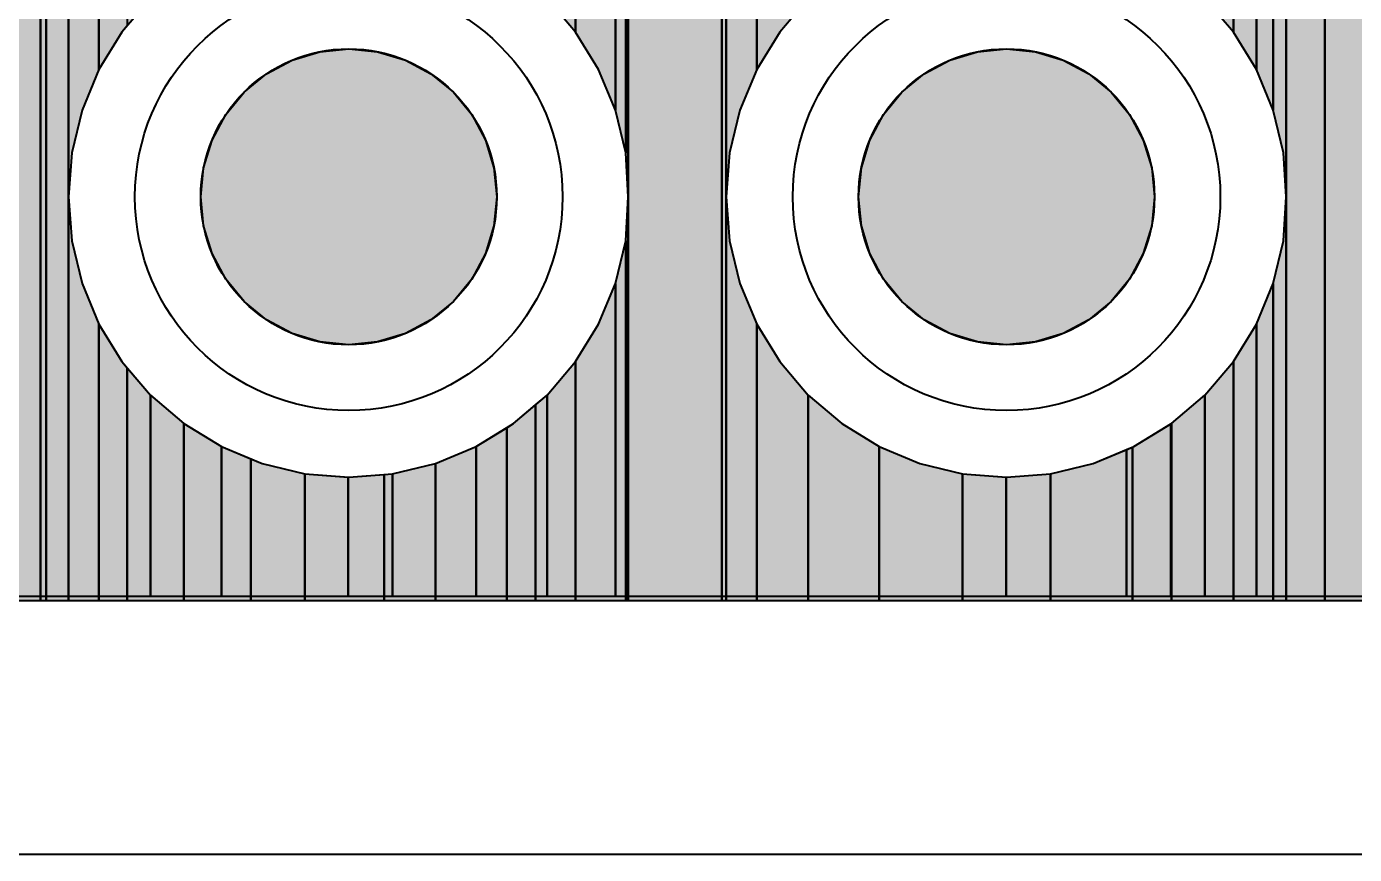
# Model space of a CAD drawing. Header units: millimetres. Extents: x 2 to 110, y 3 to 56.
# Drawn here: x 98.65 to 103.78, y 2.56 to 5.76 of the extents above; entities that cross this region are included whole.
import ezdxf

# ---------------------------------------------------------------- set-up
doc = ezdxf.new("R2010")
doc.units = ezdxf.units.MM
for name, color, linetype in [('bottom_copper', 7, 'Continuous'), ('bottom_silk', 7, 'Continuous'), ('drill_plated', 7, 'Continuous'), ('outline', 7, 'Continuous'), ('top_copper', 7, 'Continuous'), ('top_silk', 7, 'Continuous')]:
    doc.layers.add(name, color=color, linetype=linetype)

# ---------------------------------------------------------------- blocks, each defined once
blk = doc.blocks.new('Block4108')
at = {"layer": 'bottom_copper', "lineweight": 40}
for points in [[(0.2395, 2.1965), (0.1292, 2.3257), (0, 2.436), (0, 38.899), (0.1693, 38.899), (0.2111, 38.8307), (0.2395, 38.7975), (0.2395, 2.1965)], [(0.3933, 1.8946), (0.3283, 2.0516), (0.2395, 2.1965), (0.2395, 38.7975), (0.289, 38.7395), (0.3802, 38.6616), (0.3933, 38.6536), (0.3933, 1.8946)], [(0.443, 1.56), (0.433, 1.7294), (0.3933, 1.8946), (0.3933, 38.6536), (0.443, 38.6232), (0.443, 1.56)], [(0.5933, 0), (0.443, 0), (0.443, 38.6232), (0.4825, 38.599), (0.5933, 38.5531), (0.5933, 0)], [(0.8207, 0), (0.5933, 0), (0.5933, 38.5531), (0.7099, 38.5251), (0.8207, 38.5163), (0.8207, 0)], [(0.443, 0), (0.3933, 0), (0.3933, 1.2254), (0.433, 1.3906), (0.443, 1.56), (0.443, 0)], [(0.3933, 0), (0.2395, 0), (0.2395, 0.9235), (0.3283, 1.0684), (0.3933, 1.2254), (0.3933, 0)], [(0.2395, 0), (0, 0), (0, 0.684), (0.1292, 0.7943), (0.2395, 0.9235), (0.2395, 0)], [(0, 0), (-0.1497, 0), (-0.1497, 0.5932), (-0.1449, 0.5952), (0, 0.684), (0, 0)]]:
    blk.add_hatch(color=7, dxfattribs=at).paths.add_polyline_path(points, flags=0)
at = {"layer": 'bottom_copper', "color": 7, "lineweight": 40}
for points in [[(0.2395, 2.1965), (0.1292, 2.3257), (0, 2.436), (0, 38.899), (0.1693, 38.899), (0.2111, 38.8307), (0.2395, 38.7975), (0.2395, 2.1965)], [(0.3933, 1.8946), (0.3283, 2.0516), (0.2395, 2.1965), (0.2395, 38.7975), (0.289, 38.7395), (0.3802, 38.6616), (0.3933, 38.6536), (0.3933, 1.8946)], [(0.443, 1.56), (0.433, 1.7294), (0.3933, 1.8946), (0.3933, 38.6536), (0.443, 38.6232), (0.443, 1.56)], [(0.5933, 0), (0.443, 0), (0.443, 38.6232), (0.4825, 38.599), (0.5933, 38.5531), (0.5933, 0)], [(0.8207, 0), (0.5933, 0), (0.5933, 38.5531), (0.7099, 38.5251), (0.8207, 38.5163), (0.8207, 0)], [(0.443, 0), (0.3933, 0), (0.3933, 1.2254), (0.433, 1.3906), (0.443, 1.56), (0.443, 0)], [(0.3933, 0), (0.2395, 0), (0.2395, 0.9235), (0.3283, 1.0684), (0.3933, 1.2254), (0.3933, 0)], [(0.2395, 0), (0, 0), (0, 0.684), (0.1292, 0.7943), (0.2395, 0.9235), (0.2395, 0)], [(0, 0), (-0.1497, 0), (-0.1497, 0.5932), (-0.1449, 0.5952), (0, 0.684), (0, 0)]]:
    blk.add_lwpolyline(points, close=True, dxfattribs=at)
blk = doc.blocks.new('Block5170')
at = {"layer": 'bottom_copper', "lineweight": 40}
for points in [[(1.1226, 0), (1.1063, 0), (1.1063, 38.899), (1.1226, 38.899), (1.1226, 0)], [(1.2406, 2.0516), (1.1756, 1.8946), (1.1359, 1.7294), (1.1226, 1.56), (1.1226, 38.899), (1.2406, 38.899), (1.2406, 2.0516)], [(1.4397, 2.3257), (1.3294, 2.1965), (1.2406, 2.0516), (1.2406, 38.899), (1.4397, 38.899), (1.4397, 2.3257)], [(1.1063, 0), (0.7449, 0), (0.7449, 18.7452), (1.0241, 19.0244), (1.0317, 19.0309), (1.0576, 19.0613), (1.0785, 19.0954), (1.0938, 19.1323), (1.1031, 19.1712), (1.1063, 19.2111), (1.1063, 0)], [(0.7349, 1.7294), (0.6952, 1.8946), (0.6302, 2.0516), (0.5414, 2.1965), (0.5414, 18.5417), (0.7349, 18.7352), (0.7349, 1.7294)], [(0.7449, 1.56), (0.7349, 1.7294), (0.7349, 18.7352), (0.7449, 18.7452), (0.7449, 1.56)], [(0.5414, 2.1965), (0.4311, 2.3257), (0.3862, 2.364), (0.3862, 18.3899), (0.4166, 18.4158), (0.4231, 18.4234), (0.5414, 18.5417), (0.5414, 2.1965)], [(0.7449, 0), (0.7349, 0), (0.7349, 1.3906), (0.7449, 1.56), (0.7449, 0)], [(1.2406, 0), (1.1226, 0), (1.1226, 1.56), (1.1359, 1.3906), (1.1756, 1.2254), (1.2406, 1.0684), (1.2406, 0)], [(0.7349, 0), (0.5414, 0), (0.5414, 0.9235), (0.6302, 1.0684), (0.6952, 1.2254), (0.7349, 1.3906), (0.7349, 0)], [(1.4397, 0), (1.2406, 0), (1.2406, 1.0684), (1.3294, 0.9235), (1.4397, 0.7943), (1.4397, 0)], [(0.5414, 0), (0.3862, 0), (0.3862, 0.756), (0.4311, 0.7943), (0.5414, 0.9235), (0.5414, 0)], [(1.7138, 0), (1.4397, 0), (1.4397, 0.7943), (1.5689, 0.684), (1.7138, 0.5952), (1.7138, 0)], [(0.3862, 0), (0.2763, 0), (0.2762, 0.6683), (0.3019, 0.684), (0.3862, 0.756), (0.3862, 0)], [(0.2762, 0), (0, 0), (0, 0.5302), (0.157, 0.5952), (0.2762, 0.6683), (0.2762, 0)], [(2.036, 0), (1.7138, 0), (1.7138, 0.5952), (1.8708, 0.5302), (2.036, 0.4905), (2.036, 0)], [(2.6922, 0), (2.3748, 0), (2.3748, 0.4905), (2.54, 0.5302), (2.6922, 0.5932), (2.6922, 0)], [(0, 0), (-0.1985, 0), (-0.1985, 0.4879), (-0.1652, 0.4905), (0, 0.5302), (0, 0)], [(2.3748, 0), (2.036, 0), (2.036, 0.4905), (2.2054, 0.4772), (2.3748, 0.4905), (2.3748, 0)]]:
    blk.add_hatch(color=7, dxfattribs=at).paths.add_polyline_path(points, flags=0)
at = {"layer": 'bottom_copper', "color": 7, "lineweight": 40}
for points in [[(1.1226, 0), (1.1063, 0), (1.1063, 38.899), (1.1226, 38.899), (1.1226, 0)], [(1.2406, 2.0516), (1.1756, 1.8946), (1.1359, 1.7294), (1.1226, 1.56), (1.1226, 38.899), (1.2406, 38.899), (1.2406, 2.0516)], [(1.4397, 2.3257), (1.3294, 2.1965), (1.2406, 2.0516), (1.2406, 38.899), (1.4397, 38.899), (1.4397, 2.3257)], [(1.1063, 0), (0.7449, 0), (0.7449, 18.7452), (1.0241, 19.0244), (1.0317, 19.0309), (1.0576, 19.0613), (1.0785, 19.0954), (1.0938, 19.1323), (1.1031, 19.1712), (1.1063, 19.2111), (1.1063, 0)], [(0.7349, 1.7294), (0.6952, 1.8946), (0.6302, 2.0516), (0.5414, 2.1965), (0.5414, 18.5417), (0.7349, 18.7352), (0.7349, 1.7294)], [(0.7449, 1.56), (0.7349, 1.7294), (0.7349, 18.7352), (0.7449, 18.7452), (0.7449, 1.56)], [(0.5414, 2.1965), (0.4311, 2.3257), (0.3862, 2.364), (0.3862, 18.3899), (0.4166, 18.4158), (0.4231, 18.4234), (0.5414, 18.5417), (0.5414, 2.1965)], [(0.7449, 0), (0.7349, 0), (0.7349, 1.3906), (0.7449, 1.56), (0.7449, 0)], [(1.2406, 0), (1.1226, 0), (1.1226, 1.56), (1.1359, 1.3906), (1.1756, 1.2254), (1.2406, 1.0684), (1.2406, 0)], [(0.7349, 0), (0.5414, 0), (0.5414, 0.9235), (0.6302, 1.0684), (0.6952, 1.2254), (0.7349, 1.3906), (0.7349, 0)], [(1.4397, 0), (1.2406, 0), (1.2406, 1.0684), (1.3294, 0.9235), (1.4397, 0.7943), (1.4397, 0)], [(0.5414, 0), (0.3862, 0), (0.3862, 0.756), (0.4311, 0.7943), (0.5414, 0.9235), (0.5414, 0)], [(1.7138, 0), (1.4397, 0), (1.4397, 0.7943), (1.5689, 0.684), (1.7138, 0.5952), (1.7138, 0)], [(0.3862, 0), (0.2763, 0), (0.2762, 0.6683), (0.3019, 0.684), (0.3862, 0.756), (0.3862, 0)], [(0.2762, 0), (0, 0), (0, 0.5302), (0.157, 0.5952), (0.2762, 0.6683), (0.2762, 0)], [(2.036, 0), (1.7138, 0), (1.7138, 0.5952), (1.8708, 0.5302), (2.036, 0.4905), (2.036, 0)], [(2.6922, 0), (2.3748, 0), (2.3748, 0.4905), (2.54, 0.5302), (2.6922, 0.5932), (2.6922, 0)], [(0, 0), (-0.1985, 0), (-0.1985, 0.4879), (-0.1652, 0.4905), (0, 0.5302), (0, 0)], [(2.3748, 0), (2.036, 0), (2.036, 0.4905), (2.2054, 0.4772), (2.3748, 0.4905), (2.3748, 0)]]:
    blk.add_lwpolyline(points, close=True, dxfattribs=at)
blk = doc.blocks.new('Block6333')
at = {"layer": 'bottom_copper', "lineweight": 40}
for points in [[(0.5888, 0), (0.4825, 0), (0.4823, 27.4543), (0.5444, 27.48), (0.5888, 27.5072), (0.5888, 0)], [(0.6107, 0), (0.5888, 0), (0.5888, 27.5072), (0.6107, 27.5206), (0.6107, 0)], [(0.6966, 0), (0.6107, 0), (0.6107, 19.2111), (0.6138, 19.1713), (0.6232, 19.1323), (0.6385, 19.0954), (0.6594, 19.0613), (0.6853, 19.0309), (0.6929, 19.0244), (0.6966, 19.0207), (0.6966, 0)], [(0.8146, 2.0516), (0.7496, 1.8946), (0.7099, 1.7294), (0.6966, 1.56), (0.6966, 19.0207), (0.8146, 18.9027), (0.8146, 2.0516)], [(0.9243, 2.221), (0.9034, 2.1965), (0.8146, 2.0516), (0.8146, 18.9027), (0.9243, 18.793), (0.9243, 2.221)], [(0.8146, 0), (0.6966, 0), (0.6966, 1.56), (0.7099, 1.3906), (0.7496, 1.2254), (0.8146, 1.0684), (0.8146, 0)], [(0.9243, 0), (0.8146, 0), (0.8146, 1.0684), (0.9034, 0.9235), (0.9243, 0.899), (0.9243, 0)], [(1.1429, 0), (0.9243, 0), (0.9243, 0.899), (1.0137, 0.7943), (1.1429, 0.684), (1.1429, 0)], [(1.4018, 0), (1.1429, 0), (1.1429, 0.684), (1.2878, 0.5952), (1.4018, 0.548), (1.4018, 0)], [(1.61, 0), (1.4018, 0), (1.4018, 0.548), (1.4448, 0.5302), (1.61, 0.4905), (1.61, 0)], [(1.9155, 0), (1.61, 0), (1.61, 0.4905), (1.7794, 0.4772), (1.9155, 0.4879), (1.9155, 0)]]:
    blk.add_hatch(color=7, dxfattribs=at).paths.add_polyline_path(points, flags=0)
at = {"layer": 'bottom_copper', "color": 7, "lineweight": 40}
for points in [[(0.5888, 0), (0.4825, 0), (0.4823, 27.4543), (0.5444, 27.48), (0.5888, 27.5072), (0.5888, 0)], [(0.6107, 0), (0.5888, 0), (0.5888, 27.5072), (0.6107, 27.5206), (0.6107, 0)], [(0.6966, 0), (0.6107, 0), (0.6107, 19.2111), (0.6138, 19.1713), (0.6232, 19.1323), (0.6385, 19.0954), (0.6594, 19.0613), (0.6853, 19.0309), (0.6929, 19.0244), (0.6966, 19.0207), (0.6966, 0)], [(0.8146, 2.0516), (0.7496, 1.8946), (0.7099, 1.7294), (0.6966, 1.56), (0.6966, 19.0207), (0.8146, 18.9027), (0.8146, 2.0516)], [(0.9243, 2.221), (0.9034, 2.1965), (0.8146, 2.0516), (0.8146, 18.9027), (0.9243, 18.793), (0.9243, 2.221)], [(0.8146, 0), (0.6966, 0), (0.6966, 1.56), (0.7099, 1.3906), (0.7496, 1.2254), (0.8146, 1.0684), (0.8146, 0)], [(0.9243, 0), (0.8146, 0), (0.8146, 1.0684), (0.9034, 0.9235), (0.9243, 0.899), (0.9243, 0)], [(1.1429, 0), (0.9243, 0), (0.9243, 0.899), (1.0137, 0.7943), (1.1429, 0.684), (1.1429, 0)], [(1.4018, 0), (1.1429, 0), (1.1429, 0.684), (1.2878, 0.5952), (1.4018, 0.548), (1.4018, 0)], [(1.61, 0), (1.4018, 0), (1.4018, 0.548), (1.4448, 0.5302), (1.61, 0.4905), (1.61, 0)], [(1.9155, 0), (1.61, 0), (1.61, 0.4905), (1.7794, 0.4772), (1.9155, 0.4879), (1.9155, 0)]]:
    blk.add_lwpolyline(points, close=True, dxfattribs=at)
blk = doc.blocks.new('Block70875')
at = {"layer": 'top_copper', "lineweight": 40}
for points in [[(1.879, 2.5088), (1.7341, 2.42), (1.6049, 2.3097), (1.6049, 9.3001), (1.879, 9.5742), (1.879, 2.5088)], [(1.8805, 2.5094), (1.879, 2.5088), (1.879, 9.5742), (1.8805, 9.5757), (1.8805, 2.5094)], [(1.6049, 2.3097), (1.4946, 2.1805), (1.4058, 2.0356), (1.4058, 9.101), (1.6049, 9.3001), (1.6049, 2.3097)], [(1.4058, 2.0356), (1.3408, 1.8786), (1.3011, 1.7134), (1.2878, 1.544), (1.2878, 8.983), (1.4058, 9.101), (1.4058, 2.0356)], [(1.2878, 0), (0.9101, 0), (0.9101, 8.6053), (1.2878, 8.983), (1.2878, 0)], [(0.9101, 1.544), (0.9001, 1.7134), (0.8604, 1.8786), (0.7954, 2.0356), (0.7954, 8.4906), (0.9101, 8.6053), (0.9101, 1.544)], [(0.7954, 2.0356), (0.7066, 2.1805), (0.5963, 2.3097), (0.5963, 8.291), (0.6099, 8.3026), (0.6245, 8.3197), (0.7954, 8.4906), (0.7954, 2.0356)], [(0.5963, 2.3097), (0.4671, 2.42), (0.4648, 2.4214), (0.4648, 8.1972), (0.5415, 8.2442), (0.5963, 8.291), (0.5963, 2.3097)], [(0.4648, 2.4214), (0.3222, 2.5088), (0.2942, 2.5204), (0.2942, 8.1418), (0.3816, 8.1628), (0.4648, 8.1972), (0.4648, 2.4214)], [(0, 2.6135), (-0.1694, 2.6268), (-0.1711, 2.6267), (-0.1711, 8.1365), (0, 8.1365), (0, 2.6135)], [(0.2942, 2.5204), (0.1652, 2.5738), (0, 2.6135), (0, 8.1365), (0.1821, 8.1365), (0.2045, 8.1347), (0.2942, 8.1418), (0.2942, 2.5204)], [(0.9101, 0), (0.7954, 0), (0.7954, 1.0524), (0.8604, 1.2094), (0.9001, 1.3746), (0.9101, 1.544), (0.9101, 0)], [(1.4058, 0), (1.2878, 0), (1.2878, 1.544), (1.3011, 1.3746), (1.3408, 1.2094), (1.4058, 1.0524), (1.4058, 0)], [(0.7954, 0), (0.5963, 0), (0.5963, 0.7783), (0.7066, 0.9075), (0.7954, 1.0524), (0.7954, 0)], [(1.6049, 0), (1.4058, 0), (1.4058, 1.0524), (1.4946, 0.9075), (1.6049, 0.7783), (1.6049, 0)], [(0.5963, 0), (0.4648, 0), (0.4648, 0.6666), (0.4671, 0.668), (0.5963, 0.7783), (0.5963, 0)], [(1.879, 0), (1.6049, 0), (1.6049, 0.7783), (1.7341, 0.668), (1.879, 0.5792), (1.879, 0)], [(0.4648, 0), (0.2942, 0), (0.2942, 0.5676), (0.3222, 0.5792), (0.4648, 0.6666), (0.4648, 0)], [(0.2942, 0), (0, 0), (0, 0.4745), (0.1652, 0.5142), (0.2942, 0.5676), (0.2942, 0)], [(1.8805, 0), (1.879, 0), (1.879, 0.5792), (1.8805, 0.5786), (1.8805, 0)], [(0, 0), (-0.1711, 0), (-0.1711, 0.4613), (-0.1694, 0.4612), (0, 0.4745), (0, 0)]]:
    blk.add_hatch(color=7, dxfattribs=at).paths.add_polyline_path(points, flags=0)
at = {"layer": 'top_copper', "color": 7, "lineweight": 40}
for points in [[(1.879, 2.5088), (1.7341, 2.42), (1.6049, 2.3097), (1.6049, 9.3001), (1.879, 9.5742), (1.879, 2.5088)], [(1.8805, 2.5094), (1.879, 2.5088), (1.879, 9.5742), (1.8805, 9.5757), (1.8805, 2.5094)], [(1.6049, 2.3097), (1.4946, 2.1805), (1.4058, 2.0356), (1.4058, 9.101), (1.6049, 9.3001), (1.6049, 2.3097)], [(1.4058, 2.0356), (1.3408, 1.8786), (1.3011, 1.7134), (1.2878, 1.544), (1.2878, 8.983), (1.4058, 9.101), (1.4058, 2.0356)], [(1.2878, 0), (0.9101, 0), (0.9101, 8.6053), (1.2878, 8.983), (1.2878, 0)], [(0.9101, 1.544), (0.9001, 1.7134), (0.8604, 1.8786), (0.7954, 2.0356), (0.7954, 8.4906), (0.9101, 8.6053), (0.9101, 1.544)], [(0.7954, 2.0356), (0.7066, 2.1805), (0.5963, 2.3097), (0.5963, 8.291), (0.6099, 8.3026), (0.6245, 8.3197), (0.7954, 8.4906), (0.7954, 2.0356)], [(0.5963, 2.3097), (0.4671, 2.42), (0.4648, 2.4214), (0.4648, 8.1972), (0.5415, 8.2442), (0.5963, 8.291), (0.5963, 2.3097)], [(0.4648, 2.4214), (0.3222, 2.5088), (0.2942, 2.5204), (0.2942, 8.1418), (0.3816, 8.1628), (0.4648, 8.1972), (0.4648, 2.4214)], [(0, 2.6135), (-0.1694, 2.6268), (-0.1711, 2.6267), (-0.1711, 8.1365), (0, 8.1365), (0, 2.6135)], [(0.2942, 2.5204), (0.1652, 2.5738), (0, 2.6135), (0, 8.1365), (0.1821, 8.1365), (0.2045, 8.1347), (0.2942, 8.1418), (0.2942, 2.5204)], [(0.9101, 0), (0.7954, 0), (0.7954, 1.0524), (0.8604, 1.2094), (0.9001, 1.3746), (0.9101, 1.544), (0.9101, 0)], [(1.4058, 0), (1.2878, 0), (1.2878, 1.544), (1.3011, 1.3746), (1.3408, 1.2094), (1.4058, 1.0524), (1.4058, 0)], [(0.7954, 0), (0.5963, 0), (0.5963, 0.7783), (0.7066, 0.9075), (0.7954, 1.0524), (0.7954, 0)], [(1.6049, 0), (1.4058, 0), (1.4058, 1.0524), (1.4946, 0.9075), (1.6049, 0.7783), (1.6049, 0)], [(0.5963, 0), (0.4648, 0), (0.4648, 0.6666), (0.4671, 0.668), (0.5963, 0.7783), (0.5963, 0)], [(1.879, 0), (1.6049, 0), (1.6049, 0.7783), (1.7341, 0.668), (1.879, 0.5792), (1.879, 0)], [(0.4648, 0), (0.2942, 0), (0.2942, 0.5676), (0.3222, 0.5792), (0.4648, 0.6666), (0.4648, 0)], [(0.2942, 0), (0, 0), (0, 0.4745), (0.1652, 0.5142), (0.2942, 0.5676), (0.2942, 0)], [(1.8805, 0), (1.879, 0), (1.879, 0.5792), (1.8805, 0.5786), (1.8805, 0)], [(0, 0), (-0.1711, 0), (-0.1711, 0.4613), (-0.1694, 0.4612), (0, 0.4745), (0, 0)]]:
    blk.add_lwpolyline(points, close=True, dxfattribs=at)
blk = doc.blocks.new('Block71102')
at = {"layer": 'top_copper', "lineweight": 40}
for points in [[(0, 2.6135), (-0.1694, 2.6268), (-0.1711, 2.6267), (-0.1711, 8.1365), (0, 8.1365), (0, 2.6135)], [(0.3222, 2.5088), (0.1652, 2.5738), (0, 2.6135), (0, 8.1365), (0.3222, 8.1365), (0.3222, 2.5088)], [(0.5963, 2.3097), (0.4671, 2.42), (0.3222, 2.5088), (0.3222, 8.1365), (0.5963, 8.1365), (0.5963, 2.3097)], [(0.8604, 1.8786), (0.7954, 2.0356), (0.7066, 2.1805), (0.5963, 2.3097), (0.5963, 8.1365), (0.8604, 8.1365), (0.8604, 1.8786)], [(0.9101, 1.544), (0.9001, 1.7134), (0.8604, 1.8786), (0.8604, 8.1365), (0.9101, 8.1365), (0.9101, 1.544)], [(1.2878, 0), (0.9101, 0), (0.9101, 8.1365), (1.2878, 8.1365), (1.2878, 0)], [(1.4058, 2.0356), (1.3408, 1.8786), (1.3011, 1.7134), (1.2878, 1.544), (1.2878, 8.1365), (1.4058, 8.1365), (1.4058, 2.0356)], [(1.6049, 2.3097), (1.4946, 2.1805), (1.4058, 2.0356), (1.4058, 8.1365), (1.6049, 8.1365), (1.6049, 2.3097)], [(1.879, 2.5088), (1.7341, 2.42), (1.6049, 2.3097), (1.6049, 8.1365), (1.879, 8.1365), (1.879, 2.5088)], [(2.2012, 2.6135), (2.036, 2.5738), (1.879, 2.5088), (1.879, 8.1365), (2.2012, 8.1365), (2.2012, 2.6135)], [(2.3689, 2.6267), (2.2012, 2.6135), (2.2012, 8.1365), (2.3689, 8.1365), (2.3689, 2.6267)], [(0.9101, 0), (0.8604, 0), (0.8604, 1.2094), (0.9001, 1.3746), (0.9101, 1.544), (0.9101, 0)], [(1.4058, 0), (1.2878, 0), (1.2878, 1.544), (1.3011, 1.3746), (1.3408, 1.2094), (1.4058, 1.0524), (1.4058, 0)], [(0.8604, 0), (0.5963, 0), (0.5963, 0.7783), (0.7066, 0.9075), (0.7954, 1.0524), (0.8604, 1.2094), (0.8604, 0)], [(1.6049, 0), (1.4058, 0), (1.4058, 1.0524), (1.4946, 0.9075), (1.6049, 0.7783), (1.6049, 0)], [(0.5963, 0), (0.3222, 0), (0.3222, 0.5792), (0.4671, 0.668), (0.5963, 0.7783), (0.5963, 0)], [(1.879, 0), (1.6049, 0), (1.6049, 0.7783), (1.7341, 0.668), (1.879, 0.5792), (1.879, 0)], [(0.3222, 0), (0, 0), (0, 0.4745), (0.1652, 0.5142), (0.3222, 0.5792), (0.3222, 0)], [(2.2012, 0), (1.879, 0), (1.879, 0.5792), (2.036, 0.5142), (2.2012, 0.4745), (2.2012, 0)], [(0, 0), (-0.1711, 0), (-0.1711, 0.4613), (-0.1694, 0.4612), (0, 0.4745), (0, 0)], [(2.3689, 0), (2.2012, 0), (2.2012, 0.4745), (2.3689, 0.4613), (2.3689, 0)]]:
    blk.add_hatch(color=7, dxfattribs=at).paths.add_polyline_path(points, flags=0)
at = {"layer": 'top_copper', "color": 7, "lineweight": 40}
for points in [[(0, 2.6135), (-0.1694, 2.6268), (-0.1711, 2.6267), (-0.1711, 8.1365), (0, 8.1365), (0, 2.6135)], [(0.3222, 2.5088), (0.1652, 2.5738), (0, 2.6135), (0, 8.1365), (0.3222, 8.1365), (0.3222, 2.5088)], [(0.5963, 2.3097), (0.4671, 2.42), (0.3222, 2.5088), (0.3222, 8.1365), (0.5963, 8.1365), (0.5963, 2.3097)], [(0.8604, 1.8786), (0.7954, 2.0356), (0.7066, 2.1805), (0.5963, 2.3097), (0.5963, 8.1365), (0.8604, 8.1365), (0.8604, 1.8786)], [(0.9101, 1.544), (0.9001, 1.7134), (0.8604, 1.8786), (0.8604, 8.1365), (0.9101, 8.1365), (0.9101, 1.544)], [(1.2878, 0), (0.9101, 0), (0.9101, 8.1365), (1.2878, 8.1365), (1.2878, 0)], [(1.4058, 2.0356), (1.3408, 1.8786), (1.3011, 1.7134), (1.2878, 1.544), (1.2878, 8.1365), (1.4058, 8.1365), (1.4058, 2.0356)], [(1.6049, 2.3097), (1.4946, 2.1805), (1.4058, 2.0356), (1.4058, 8.1365), (1.6049, 8.1365), (1.6049, 2.3097)], [(1.879, 2.5088), (1.7341, 2.42), (1.6049, 2.3097), (1.6049, 8.1365), (1.879, 8.1365), (1.879, 2.5088)], [(2.2012, 2.6135), (2.036, 2.5738), (1.879, 2.5088), (1.879, 8.1365), (2.2012, 8.1365), (2.2012, 2.6135)], [(2.3689, 2.6267), (2.2012, 2.6135), (2.2012, 8.1365), (2.3689, 8.1365), (2.3689, 2.6267)], [(0.9101, 0), (0.8604, 0), (0.8604, 1.2094), (0.9001, 1.3746), (0.9101, 1.544), (0.9101, 0)], [(1.4058, 0), (1.2878, 0), (1.2878, 1.544), (1.3011, 1.3746), (1.3408, 1.2094), (1.4058, 1.0524), (1.4058, 0)], [(0.8604, 0), (0.5963, 0), (0.5963, 0.7783), (0.7066, 0.9075), (0.7954, 1.0524), (0.8604, 1.2094), (0.8604, 0)], [(1.6049, 0), (1.4058, 0), (1.4058, 1.0524), (1.4946, 0.9075), (1.6049, 0.7783), (1.6049, 0)], [(0.5963, 0), (0.3222, 0), (0.3222, 0.5792), (0.4671, 0.668), (0.5963, 0.7783), (0.5963, 0)], [(1.879, 0), (1.6049, 0), (1.6049, 0.7783), (1.7341, 0.668), (1.879, 0.5792), (1.879, 0)], [(0.3222, 0), (0, 0), (0, 0.4745), (0.1652, 0.5142), (0.3222, 0.5792), (0.3222, 0)], [(2.2012, 0), (1.879, 0), (1.879, 0.5792), (2.036, 0.5142), (2.2012, 0.4745), (2.2012, 0)], [(0, 0), (-0.1711, 0), (-0.1711, 0.4613), (-0.1694, 0.4612), (0, 0.4745), (0, 0)], [(2.3689, 0), (2.2012, 0), (2.2012, 0.4745), (2.3689, 0.4613), (2.3689, 0)]]:
    blk.add_lwpolyline(points, close=True, dxfattribs=at)
blk = doc.blocks.new('Block71323')
at = {"layer": 'top_copper', "lineweight": 40}
for points in [[(0, 2.6135), (-0.1694, 2.6268), (-0.1711, 2.6267), (-0.1711, 8.1365), (0, 8.1365), (0, 2.6135)], [(0.3222, 2.5088), (0.1652, 2.5738), (0, 2.6135), (0, 8.1365), (0.3222, 8.1365), (0.3222, 2.5088)], [(0.5963, 2.3097), (0.4671, 2.42), (0.3222, 2.5088), (0.3222, 8.1365), (0.5963, 8.1365), (0.5963, 2.3097)], [(0.8604, 1.8786), (0.7954, 2.0356), (0.7066, 2.1805), (0.5963, 2.3097), (0.5963, 8.1365), (0.8604, 8.1365), (0.8604, 1.8786)], [(0.9101, 1.544), (0.9001, 1.7134), (0.8604, 1.8786), (0.8604, 8.1365), (0.9101, 8.1365), (0.9101, 1.544)], [(1.2878, 0), (0.9101, 0), (0.9101, 8.1365), (1.2878, 8.1365), (1.2878, 0)], [(1.4058, 2.0356), (1.3408, 1.8786), (1.3011, 1.7134), (1.2878, 1.544), (1.2878, 8.1365), (1.4058, 8.1365), (1.4058, 2.0356)], [(1.6049, 2.3097), (1.4946, 2.1805), (1.4058, 2.0356), (1.4058, 8.1365), (1.6049, 8.1365), (1.6049, 2.3097)], [(1.879, 2.5088), (1.7341, 2.42), (1.6049, 2.3097), (1.6049, 8.1365), (1.879, 8.1365), (1.879, 2.5088)], [(2.2012, 2.6135), (2.036, 2.5738), (1.879, 2.5088), (1.879, 8.1365), (2.2012, 8.1365), (2.2012, 2.6135)], [(2.3689, 2.6267), (2.2012, 2.6135), (2.2012, 8.1365), (2.3689, 8.1365), (2.3689, 2.6267)], [(0.9101, 0), (0.8604, 0), (0.8604, 1.2094), (0.9001, 1.3746), (0.9101, 1.544), (0.9101, 0)], [(1.4058, 0), (1.2878, 0), (1.2878, 1.544), (1.3011, 1.3746), (1.3408, 1.2094), (1.4058, 1.0524), (1.4058, 0)], [(0.8604, 0), (0.5963, 0), (0.5963, 0.7783), (0.7066, 0.9075), (0.7954, 1.0524), (0.8604, 1.2094), (0.8604, 0)], [(1.6049, 0), (1.4058, 0), (1.4058, 1.0524), (1.4946, 0.9075), (1.6049, 0.7783), (1.6049, 0)], [(0.5963, 0), (0.3222, 0), (0.3222, 0.5792), (0.4671, 0.668), (0.5963, 0.7783), (0.5963, 0)], [(1.879, 0), (1.6049, 0), (1.6049, 0.7783), (1.7341, 0.668), (1.879, 0.5792), (1.879, 0)], [(0.3222, 0), (0, 0), (0, 0.4745), (0.1652, 0.5142), (0.3222, 0.5792), (0.3222, 0)], [(2.2012, 0), (1.879, 0), (1.879, 0.5792), (2.036, 0.5142), (2.2012, 0.4745), (2.2012, 0)], [(0, 0), (-0.1711, 0), (-0.1711, 0.4613), (-0.1694, 0.4612), (0, 0.4745), (0, 0)], [(2.3689, 0), (2.2012, 0), (2.2012, 0.4745), (2.3689, 0.4613), (2.3689, 0)]]:
    blk.add_hatch(color=7, dxfattribs=at).paths.add_polyline_path(points, flags=0)
at = {"layer": 'top_copper', "color": 7, "lineweight": 40}
for points in [[(0, 2.6135), (-0.1694, 2.6268), (-0.1711, 2.6267), (-0.1711, 8.1365), (0, 8.1365), (0, 2.6135)], [(0.3222, 2.5088), (0.1652, 2.5738), (0, 2.6135), (0, 8.1365), (0.3222, 8.1365), (0.3222, 2.5088)], [(0.5963, 2.3097), (0.4671, 2.42), (0.3222, 2.5088), (0.3222, 8.1365), (0.5963, 8.1365), (0.5963, 2.3097)], [(0.8604, 1.8786), (0.7954, 2.0356), (0.7066, 2.1805), (0.5963, 2.3097), (0.5963, 8.1365), (0.8604, 8.1365), (0.8604, 1.8786)], [(0.9101, 1.544), (0.9001, 1.7134), (0.8604, 1.8786), (0.8604, 8.1365), (0.9101, 8.1365), (0.9101, 1.544)], [(1.2878, 0), (0.9101, 0), (0.9101, 8.1365), (1.2878, 8.1365), (1.2878, 0)], [(1.4058, 2.0356), (1.3408, 1.8786), (1.3011, 1.7134), (1.2878, 1.544), (1.2878, 8.1365), (1.4058, 8.1365), (1.4058, 2.0356)], [(1.6049, 2.3097), (1.4946, 2.1805), (1.4058, 2.0356), (1.4058, 8.1365), (1.6049, 8.1365), (1.6049, 2.3097)], [(1.879, 2.5088), (1.7341, 2.42), (1.6049, 2.3097), (1.6049, 8.1365), (1.879, 8.1365), (1.879, 2.5088)], [(2.2012, 2.6135), (2.036, 2.5738), (1.879, 2.5088), (1.879, 8.1365), (2.2012, 8.1365), (2.2012, 2.6135)], [(2.3689, 2.6267), (2.2012, 2.6135), (2.2012, 8.1365), (2.3689, 8.1365), (2.3689, 2.6267)], [(0.9101, 0), (0.8604, 0), (0.8604, 1.2094), (0.9001, 1.3746), (0.9101, 1.544), (0.9101, 0)], [(1.4058, 0), (1.2878, 0), (1.2878, 1.544), (1.3011, 1.3746), (1.3408, 1.2094), (1.4058, 1.0524), (1.4058, 0)], [(0.8604, 0), (0.5963, 0), (0.5963, 0.7783), (0.7066, 0.9075), (0.7954, 1.0524), (0.8604, 1.2094), (0.8604, 0)], [(1.6049, 0), (1.4058, 0), (1.4058, 1.0524), (1.4946, 0.9075), (1.6049, 0.7783), (1.6049, 0)], [(0.5963, 0), (0.3222, 0), (0.3222, 0.5792), (0.4671, 0.668), (0.5963, 0.7783), (0.5963, 0)], [(1.879, 0), (1.6049, 0), (1.6049, 0.7783), (1.7341, 0.668), (1.879, 0.5792), (1.879, 0)], [(0.3222, 0), (0, 0), (0, 0.4745), (0.1652, 0.5142), (0.3222, 0.5792), (0.3222, 0)], [(2.2012, 0), (1.879, 0), (1.879, 0.5792), (2.036, 0.5142), (2.2012, 0.4745), (2.2012, 0)], [(0, 0), (-0.1711, 0), (-0.1711, 0.4613), (-0.1694, 0.4612), (0, 0.4745), (0, 0)], [(2.3689, 0), (2.2012, 0), (2.2012, 0.4745), (2.3689, 0.4613), (2.3689, 0)]]:
    blk.add_lwpolyline(points, close=True, dxfattribs=at)

msp = doc.modelspace()

# ---------------------------------------------------------------- hatches: boundary and pattern name
at = {"layer": 'bottom_copper', "lineweight": 40}
for points in [[(100.4545, 4.9865), (100.422, 4.8793), (100.3692, 4.7805), (100.2981, 4.6939), (100.2115, 4.6228), (100.1127, 4.57), (100.0055, 4.5375), (99.894, 4.5265), (99.7825, 4.5375), (99.6753, 4.57), (99.5765, 4.6228), (99.4899, 4.6939), (99.4188, 4.7805), (99.366, 4.8793), (99.3335, 4.9865), (99.3225, 5.098), (99.3335, 5.2095), (99.366, 5.3167), (99.4188, 5.4155), (99.4899, 5.5021), (99.5765, 5.5732), (99.6753, 5.626), (99.7825, 5.6585), (99.894, 5.6695), (100.0055, 5.6585), (100.1127, 5.626), (100.2115, 5.5732), (100.2981, 5.5021), (100.3692, 5.4155), (100.422, 5.3167), (100.4545, 5.2095), (100.4655, 5.098), (100.4545, 4.9865)], [(102.9945, 4.9865), (102.962, 4.8793), (102.9092, 4.7805), (102.8381, 4.6939), (102.7515, 4.6228), (102.6527, 4.57), (102.5455, 4.5375), (102.434, 4.5265), (102.3225, 4.5375), (102.2153, 4.57), (102.1165, 4.6228), (102.0299, 4.6939), (101.9588, 4.7805), (101.906, 4.8793), (101.8735, 4.9865), (101.8625, 5.098), (101.8735, 5.2095), (101.906, 5.3167), (101.9588, 5.4155), (102.0299, 5.5021), (102.1165, 5.5732), (102.2153, 5.626), (102.3225, 5.6585), (102.434, 5.6695), (102.5455, 5.6585), (102.6527, 5.626), (102.7515, 5.5732), (102.8381, 5.5021), (102.9092, 5.4155), (102.962, 5.3167), (102.9945, 5.2095), (103.0055, 5.098), (102.9945, 4.9865)]]:
    msp.add_hatch(color=7, dxfattribs=at).paths.add_polyline_path(points, flags=0)
at = {"layer": 'drill_plated', "lineweight": 40}
for points in [[(100.4545, 4.9865), (100.422, 4.8793), (100.3692, 4.7805), (100.2981, 4.6939), (100.2115, 4.6228), (100.1127, 4.57), (100.0055, 4.5375), (99.894, 4.5265), (99.7825, 4.5375), (99.6753, 4.57), (99.5765, 4.6228), (99.4899, 4.6939), (99.4188, 4.7805), (99.366, 4.8793), (99.3335, 4.9865), (99.3225, 5.098), (99.3335, 5.2095), (99.366, 5.3167), (99.4188, 5.4155), (99.4899, 5.5021), (99.5765, 5.5732), (99.6753, 5.626), (99.7825, 5.6585), (99.894, 5.6695), (100.0055, 5.6585), (100.1127, 5.626), (100.2115, 5.5732), (100.2981, 5.5021), (100.3692, 5.4155), (100.422, 5.3167), (100.4545, 5.2095), (100.4655, 5.098), (100.4545, 4.9865)], [(102.9945, 4.9865), (102.962, 4.8793), (102.9092, 4.7805), (102.8381, 4.6939), (102.7515, 4.6228), (102.6527, 4.57), (102.5455, 4.5375), (102.434, 4.5265), (102.3225, 4.5375), (102.2153, 4.57), (102.1165, 4.6228), (102.0299, 4.6939), (101.9588, 4.7805), (101.906, 4.8793), (101.8735, 4.9865), (101.8625, 5.098), (101.8735, 5.2095), (101.906, 5.3167), (101.9588, 5.4155), (102.0299, 5.5021), (102.1165, 5.5732), (102.2153, 5.626), (102.3225, 5.6585), (102.434, 5.6695), (102.5455, 5.6585), (102.6527, 5.626), (102.7515, 5.5732), (102.8381, 5.5021), (102.9092, 5.4155), (102.962, 5.3167), (102.9945, 5.2095), (103.0055, 5.098), (102.9945, 4.9865)]]:
    msp.add_hatch(color=7, dxfattribs=at).paths.add_polyline_path(points, flags=0)
at = {"layer": 'top_copper', "lineweight": 40}
for points in [[(100.4545, 4.9865), (100.422, 4.8793), (100.3692, 4.7805), (100.2981, 4.6939), (100.2115, 4.6228), (100.1127, 4.57), (100.0055, 4.5375), (99.894, 4.5265), (99.7825, 4.5375), (99.6753, 4.57), (99.5765, 4.6228), (99.4899, 4.6939), (99.4188, 4.7805), (99.366, 4.8793), (99.3335, 4.9865), (99.3225, 5.098), (99.3335, 5.2095), (99.366, 5.3167), (99.4188, 5.4155), (99.4899, 5.5021), (99.5765, 5.5732), (99.6753, 5.626), (99.7825, 5.6585), (99.894, 5.6695), (100.0055, 5.6585), (100.1127, 5.626), (100.2115, 5.5732), (100.2981, 5.5021), (100.3692, 5.4155), (100.422, 5.3167), (100.4545, 5.2095), (100.4655, 5.098), (100.4545, 4.9865)], [(102.9945, 4.9865), (102.962, 4.8793), (102.9092, 4.7805), (102.8381, 4.6939), (102.7515, 4.6228), (102.6527, 4.57), (102.5455, 4.5375), (102.434, 4.5265), (102.3225, 4.5375), (102.2153, 4.57), (102.1165, 4.6228), (102.0299, 4.6939), (101.9588, 4.7805), (101.906, 4.8793), (101.8735, 4.9865), (101.8625, 5.098), (101.8735, 5.2095), (101.906, 5.3167), (101.9588, 5.4155), (102.0299, 5.5021), (102.1165, 5.5732), (102.2153, 5.626), (102.3225, 5.6585), (102.434, 5.6695), (102.5455, 5.6585), (102.6527, 5.626), (102.7515, 5.5732), (102.8381, 5.5021), (102.9092, 5.4155), (102.962, 5.3167), (102.9945, 5.2095), (103.0055, 5.098), (102.9945, 4.9865)]]:
    msp.add_hatch(color=7, dxfattribs=at).paths.add_polyline_path(points, flags=0)

# ---------------------------------------------------------------- linework, layer by layer
at = {"layer": 'bottom_copper', "color": 7, "lineweight": 40}
for p, q in [((99.1283, 5.8637), (99.018, 5.7345)), ((100.77, 5.7345), (100.6597, 5.8637)), ((101.6683, 5.8637), (101.558, 5.7345)), ((103.31, 5.7345), (103.1997, 5.8637)), ((99.018, 5.7345), (98.9292, 5.5896)), ((100.8588, 5.5896), (100.77, 5.7345)), ((101.558, 5.7345), (101.4692, 5.5896)), ((103.3988, 5.5896), (103.31, 5.7345)), ((98.9292, 5.5896), (98.8642, 5.4326)), ((100.9238, 5.4326), (100.8588, 5.5896)), ((101.4692, 5.5896), (101.4042, 5.4326)), ((103.4638, 5.4326), (103.3988, 5.5896)), ((98.8642, 5.4326), (98.8245, 5.2674)), ((100.9635, 5.2674), (100.9238, 5.4326)), ((101.4042, 5.4326), (101.3645, 5.2674)), ((103.5035, 5.2674), (103.4638, 5.4326)), ((98.8245, 5.2674), (98.8112, 5.098)), ((100.9735, 5.098), (100.9635, 5.2674)), ((101.3645, 5.2674), (101.3512, 5.098)), ((103.5135, 5.098), (103.5035, 5.2674)), ((98.8112, 5.098), (98.8245, 4.9286)), ((100.9635, 4.9286), (100.9735, 5.098)), ((101.3512, 5.098), (101.3645, 4.9286)), ((103.5035, 4.9286), (103.5135, 5.098)), ((98.8245, 4.9286), (98.8642, 4.7634)), ((100.9238, 4.7634), (100.9635, 4.9286)), ((101.3645, 4.9286), (101.4042, 4.7634)), ((103.4638, 4.7634), (103.5035, 4.9286)), ((98.8642, 4.7634), (98.9292, 4.6064)), ((100.8588, 4.6064), (100.9238, 4.7634)), ((101.4042, 4.7634), (101.4692, 4.6064)), ((103.3988, 4.6064), (103.4638, 4.7634)), ((98.9292, 4.6064), (99.018, 4.4615)), ((100.77, 4.4615), (100.8588, 4.6064)), ((101.4692, 4.6064), (101.558, 4.4615)), ((103.31, 4.4615), (103.3988, 4.6064)), ((99.018, 4.4615), (99.1283, 4.3323)), ((100.6597, 4.3323), (100.77, 4.4615)), ((101.558, 4.4615), (101.6683, 4.3323)), ((103.1997, 4.3323), (103.31, 4.4615)), ((99.1283, 4.3323), (99.2575, 4.222)), ((100.5305, 4.222), (100.6597, 4.3323)), ((101.6683, 4.3323), (101.7975, 4.222)), ((103.0705, 4.222), (103.1997, 4.3323)), ((99.2575, 4.222), (99.4024, 4.1332)), ((100.3856, 4.1332), (100.5305, 4.222)), ((101.7975, 4.222), (101.9424, 4.1332)), ((102.9256, 4.1332), (103.0705, 4.222)), ((99.4024, 4.1332), (99.5594, 4.0682)), ((100.2286, 4.0682), (100.3856, 4.1332)), ((101.9424, 4.1332), (102.0994, 4.0682)), ((102.7686, 4.0682), (102.9208, 4.1312)), ((102.9208, 4.1312), (102.9256, 4.1332)), ((102.9208, 3.538), (102.9208, 4.1312)), ((102.9208, 4.1312), (102.9208, 3.538)), ((99.5594, 4.0682), (99.7246, 4.0285)), ((100.0634, 4.0285), (100.2286, 4.0682)), ((102.0994, 4.0682), (102.2646, 4.0285)), ((102.6034, 4.0285), (102.7686, 4.0682)), ((99.7246, 4.0285), (99.894, 4.0152)), ((99.894, 4.0152), (100.0301, 4.0259)), ((100.0301, 4.0259), (100.0634, 4.0285)), ((100.0301, 3.538), (100.0301, 4.0259)), ((100.0301, 4.0259), (100.0301, 3.538)), ((102.2646, 4.0285), (102.434, 4.0152)), ((102.434, 4.0152), (102.6034, 4.0285)), ((100.0301, 3.538), (97.9965, 3.538)), ((102.9208, 3.538), (100.0301, 3.538)), ((104.974, 3.538), (102.9208, 3.538))]:
    msp.add_line(p, q, dxfattribs=at)
for points in [[(100.4545, 4.9865), (100.422, 4.8793), (100.3692, 4.7805), (100.2981, 4.6939), (100.2115, 4.6228), (100.1127, 4.57), (100.0055, 4.5375), (99.894, 4.5265), (99.7825, 4.5375), (99.6753, 4.57), (99.5765, 4.6228), (99.4899, 4.6939), (99.4188, 4.7805), (99.366, 4.8793), (99.3335, 4.9865), (99.3225, 5.098), (99.3335, 5.2095), (99.366, 5.3167), (99.4188, 5.4155), (99.4899, 5.5021), (99.5765, 5.5732), (99.6753, 5.626), (99.7825, 5.6585), (99.894, 5.6695), (100.0055, 5.6585), (100.1127, 5.626), (100.2115, 5.5732), (100.2981, 5.5021), (100.3692, 5.4155), (100.422, 5.3167), (100.4545, 5.2095), (100.4655, 5.098), (100.4545, 4.9865)], [(102.9945, 4.9865), (102.962, 4.8793), (102.9092, 4.7805), (102.8381, 4.6939), (102.7515, 4.6228), (102.6527, 4.57), (102.5455, 4.5375), (102.434, 4.5265), (102.3225, 4.5375), (102.2153, 4.57), (102.1165, 4.6228), (102.0299, 4.6939), (101.9588, 4.7805), (101.906, 4.8793), (101.8735, 4.9865), (101.8625, 5.098), (101.8735, 5.2095), (101.906, 5.3167), (101.9588, 5.4155), (102.0299, 5.5021), (102.1165, 5.5732), (102.2153, 5.626), (102.3225, 5.6585), (102.434, 5.6695), (102.5455, 5.6585), (102.6527, 5.626), (102.7515, 5.5732), (102.8381, 5.5021), (102.9092, 5.4155), (102.962, 5.3167), (102.9945, 5.2095), (103.0055, 5.098), (102.9945, 4.9865)]]:
    msp.add_lwpolyline(points, close=True, dxfattribs=at)
for centre, major_axis in [((99.894, 5.098), (0.8255, 0)), ((102.434, 5.098), (0.8255, 0)), ((99.894, 5.098), (0.5715, 0)), ((102.434, 5.098), (0.5715, 0))]:
    msp.add_ellipse(centre, major_axis=major_axis, ratio=1, dxfattribs=at)
at = {"layer": 'bottom_silk', "color": 7, "lineweight": 40}
msp.add_line((110.054, 2.558), (2.104, 2.558), dxfattribs=at)
at = {"layer": 'drill_plated', "color": 7, "lineweight": 40}
for points in [[(100.4545, 4.9865), (100.422, 4.8793), (100.3692, 4.7805), (100.2981, 4.6939), (100.2115, 4.6228), (100.1127, 4.57), (100.0055, 4.5375), (99.894, 4.5265), (99.7825, 4.5375), (99.6753, 4.57), (99.5765, 4.6228), (99.4899, 4.6939), (99.4188, 4.7805), (99.366, 4.8793), (99.3335, 4.9865), (99.3225, 5.098), (99.3335, 5.2095), (99.366, 5.3167), (99.4188, 5.4155), (99.4899, 5.5021), (99.5765, 5.5732), (99.6753, 5.626), (99.7825, 5.6585), (99.894, 5.6695), (100.0055, 5.6585), (100.1127, 5.626), (100.2115, 5.5732), (100.2981, 5.5021), (100.3692, 5.4155), (100.422, 5.3167), (100.4545, 5.2095), (100.4655, 5.098), (100.4545, 4.9865)], [(102.9945, 4.9865), (102.962, 4.8793), (102.9092, 4.7805), (102.8381, 4.6939), (102.7515, 4.6228), (102.6527, 4.57), (102.5455, 4.5375), (102.434, 4.5265), (102.3225, 4.5375), (102.2153, 4.57), (102.1165, 4.6228), (102.0299, 4.6939), (101.9588, 4.7805), (101.906, 4.8793), (101.8735, 4.9865), (101.8625, 5.098), (101.8735, 5.2095), (101.906, 5.3167), (101.9588, 5.4155), (102.0299, 5.5021), (102.1165, 5.5732), (102.2153, 5.626), (102.3225, 5.6585), (102.434, 5.6695), (102.5455, 5.6585), (102.6527, 5.626), (102.7515, 5.5732), (102.8381, 5.5021), (102.9092, 5.4155), (102.962, 5.3167), (102.9945, 5.2095), (103.0055, 5.098), (102.9945, 4.9865)]]:
    msp.add_lwpolyline(points, close=True, dxfattribs=at)
for centre in [(99.894, 5.098), (102.434, 5.098)]:
    msp.add_ellipse(centre, major_axis=(0.5715, 0), ratio=1, dxfattribs=at)
at = {"layer": 'outline', "color": 7, "lineweight": 40}
msp.add_line((110.054, 2.558), (2.104, 2.558), dxfattribs=at)
at = {"layer": 'top_copper', "color": 7, "lineweight": 40}
for p, q in [((99.1283, 5.8637), (99.018, 5.7345)), ((100.77, 5.7345), (100.6597, 5.8637)), ((101.6683, 5.8637), (101.558, 5.7345)), ((103.31, 5.7345), (103.1997, 5.8637)), ((99.018, 5.7345), (98.9292, 5.5896)), ((100.8588, 5.5896), (100.77, 5.7345)), ((101.558, 5.7345), (101.4692, 5.5896)), ((103.3988, 5.5896), (103.31, 5.7345)), ((98.9292, 5.5896), (98.8642, 5.4326)), ((100.9238, 5.4326), (100.8588, 5.5896)), ((101.4692, 5.5896), (101.4042, 5.4326)), ((103.4638, 5.4326), (103.3988, 5.5896)), ((98.8642, 5.4326), (98.8245, 5.2674)), ((100.9635, 5.2674), (100.9238, 5.4326)), ((101.4042, 5.4326), (101.3645, 5.2674)), ((103.5035, 5.2674), (103.4638, 5.4326)), ((98.8245, 5.2674), (98.8112, 5.098)), ((100.9735, 5.098), (100.9635, 5.2674)), ((101.3645, 5.2674), (101.3512, 5.098)), ((103.5135, 5.098), (103.5035, 5.2674)), ((98.8112, 5.098), (98.8245, 4.9286)), ((100.9635, 4.9286), (100.9735, 5.098)), ((101.3512, 5.098), (101.3645, 4.9286)), ((103.5035, 4.9286), (103.5135, 5.098)), ((98.8245, 4.9286), (98.8642, 4.7634)), ((100.9238, 4.7634), (100.9635, 4.9286)), ((101.3645, 4.9286), (101.4042, 4.7634)), ((103.4638, 4.7634), (103.5035, 4.9286)), ((98.8642, 4.7634), (98.9292, 4.6064)), ((100.8588, 4.6064), (100.9238, 4.7634)), ((101.4042, 4.7634), (101.4692, 4.6064)), ((103.3988, 4.6064), (103.4638, 4.7634)), ((98.9292, 4.6064), (99.018, 4.4615)), ((100.77, 4.4615), (100.8588, 4.6064)), ((101.4692, 4.6064), (101.558, 4.4615)), ((103.31, 4.4615), (103.3988, 4.6064)), ((99.018, 4.4615), (99.1283, 4.3323)), ((100.6597, 4.3323), (100.77, 4.4615)), ((101.558, 4.4615), (101.6683, 4.3323)), ((103.1997, 4.3323), (103.31, 4.4615)), ((99.1283, 4.3323), (99.2575, 4.222)), ((100.5305, 4.222), (100.6597, 4.3323)), ((101.6683, 4.3323), (101.7975, 4.222)), ((103.0705, 4.222), (103.1997, 4.3323)), ((99.2575, 4.222), (99.4024, 4.1332)), ((100.3856, 4.1332), (100.5305, 4.222)), ((101.7975, 4.222), (101.9424, 4.1332)), ((102.9256, 4.1332), (103.0705, 4.222)), ((99.4024, 4.1332), (99.5594, 4.0682)), ((100.2286, 4.0682), (100.3856, 4.1332)), ((101.9424, 4.1332), (102.0994, 4.0682)), ((102.7686, 4.0682), (102.9256, 4.1332)), ((99.5594, 4.0682), (99.7246, 4.0285)), ((100.0634, 4.0285), (100.2286, 4.0682)), ((102.0994, 4.0682), (102.2646, 4.0285)), ((102.6034, 4.0285), (102.7686, 4.0682)), ((99.7246, 4.0285), (99.8923, 4.0153)), ((99.8923, 3.554), (99.8923, 4.0153)), ((99.8923, 4.0153), (99.894, 4.0152)), ((99.8923, 4.0153), (99.8923, 3.554)), ((99.894, 4.0152), (100.0634, 4.0285)), ((102.2646, 4.0285), (102.4323, 4.0153)), ((102.4323, 3.554), (102.4323, 4.0153)), ((102.4323, 4.0153), (102.434, 4.0152)), ((102.4323, 4.0153), (102.4323, 3.554)), ((102.434, 4.0152), (102.6034, 4.0285)), ((99.8923, 3.554), (97.3523, 3.554)), ((102.4323, 3.554), (99.8923, 3.554)), ((104.4839, 3.554), (102.4323, 3.554))]:
    msp.add_line(p, q, dxfattribs=at)
for points in [[(100.4545, 4.9865), (100.422, 4.8793), (100.3692, 4.7805), (100.2981, 4.6939), (100.2115, 4.6228), (100.1127, 4.57), (100.0055, 4.5375), (99.894, 4.5265), (99.7825, 4.5375), (99.6753, 4.57), (99.5765, 4.6228), (99.4899, 4.6939), (99.4188, 4.7805), (99.366, 4.8793), (99.3335, 4.9865), (99.3225, 5.098), (99.3335, 5.2095), (99.366, 5.3167), (99.4188, 5.4155), (99.4899, 5.5021), (99.5765, 5.5732), (99.6753, 5.626), (99.7825, 5.6585), (99.894, 5.6695), (100.0055, 5.6585), (100.1127, 5.626), (100.2115, 5.5732), (100.2981, 5.5021), (100.3692, 5.4155), (100.422, 5.3167), (100.4545, 5.2095), (100.4655, 5.098), (100.4545, 4.9865)], [(102.9945, 4.9865), (102.962, 4.8793), (102.9092, 4.7805), (102.8381, 4.6939), (102.7515, 4.6228), (102.6527, 4.57), (102.5455, 4.5375), (102.434, 4.5265), (102.3225, 4.5375), (102.2153, 4.57), (102.1165, 4.6228), (102.0299, 4.6939), (101.9588, 4.7805), (101.906, 4.8793), (101.8735, 4.9865), (101.8625, 5.098), (101.8735, 5.2095), (101.906, 5.3167), (101.9588, 5.4155), (102.0299, 5.5021), (102.1165, 5.5732), (102.2153, 5.626), (102.3225, 5.6585), (102.434, 5.6695), (102.5455, 5.6585), (102.6527, 5.626), (102.7515, 5.5732), (102.8381, 5.5021), (102.9092, 5.4155), (102.962, 5.3167), (102.9945, 5.2095), (103.0055, 5.098), (102.9945, 4.9865)]]:
    msp.add_lwpolyline(points, close=True, dxfattribs=at)
for centre, major_axis in [((99.894, 5.098), (0.8255, 0)), ((102.434, 5.098), (0.8255, 0)), ((99.894, 5.098), (0.5715, 0)), ((102.434, 5.098), (0.5715, 0))]:
    msp.add_ellipse(centre, major_axis=major_axis, ratio=1, dxfattribs=at)
at = {"layer": 'top_silk', "color": 7, "lineweight": 40}
msp.add_line((110.054, 2.558), (2.104, 2.558), dxfattribs=at)

# ---------------------------------------------------------------- block references
at = {"layer": 'bottom_copper'}
for name, p in [('Block4108', (103.0705, 3.538)), ('Block6333', (98.1146, 3.538)), ('Block5170', (100.2286, 3.538))]:
    msp.add_blockref(name, p, dxfattribs=at)
at = {"layer": 'top_copper'}
for name, p in [('Block70875', (102.6034, 3.554)), ('Block71323', (97.5234, 3.554)), ('Block71102', (100.0634, 3.554))]:
    msp.add_blockref(name, p, dxfattribs=at)

doc.saveas('drawing.dxf')
